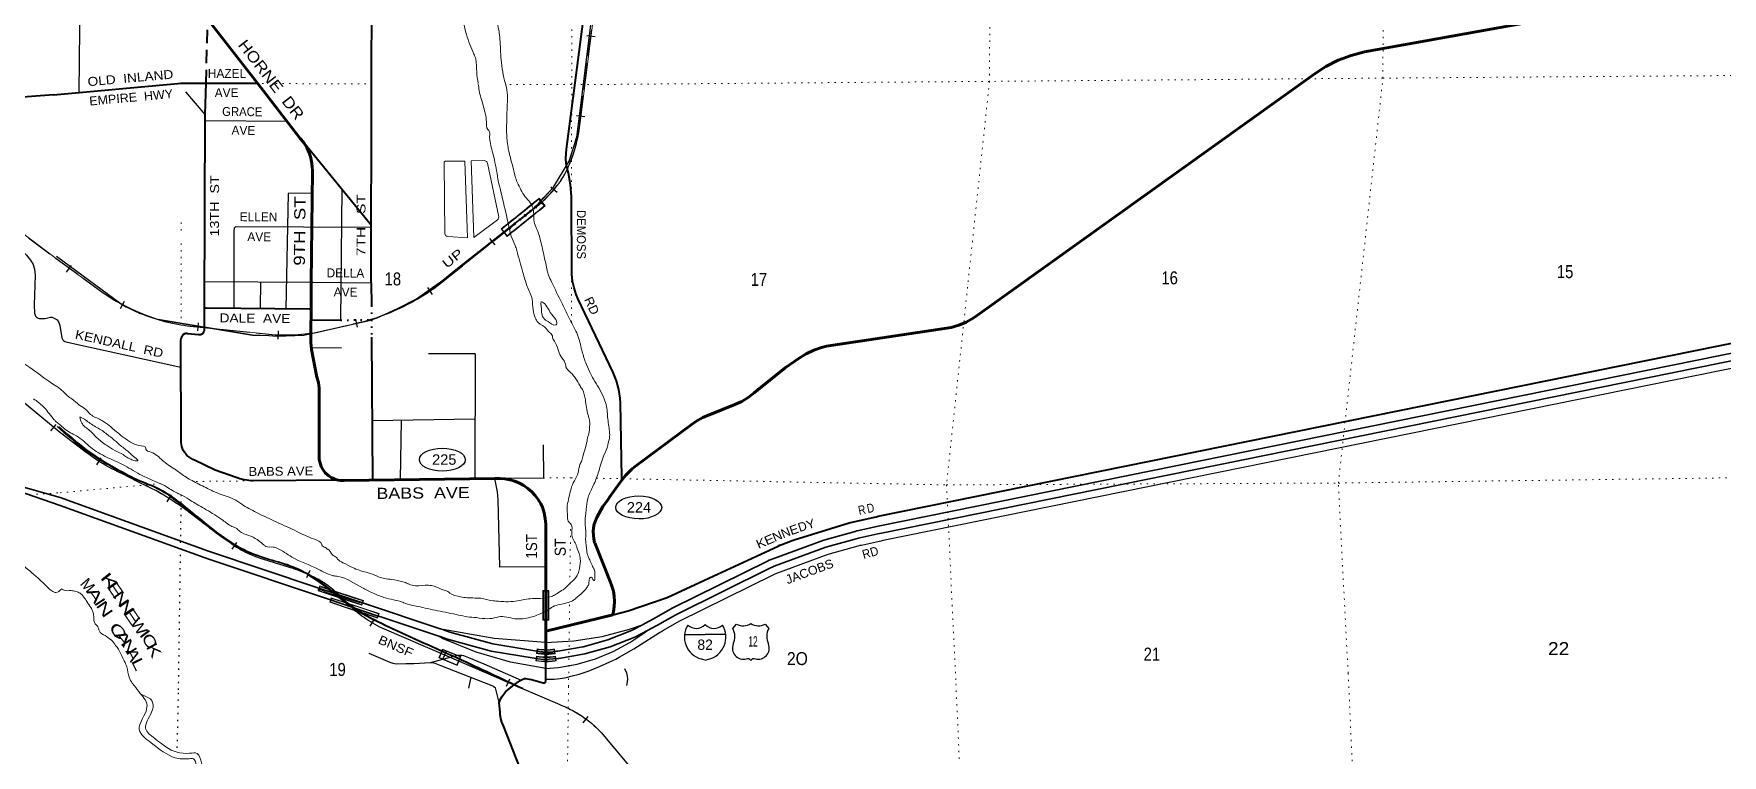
# Model space of a CAD drawing. Header units: feet. Extents: x 245918 to 509309, y -547785 to -360805.
# Drawn here: x 380087 to 402847, y -455477 to -445756 of the extents above; entities that cross this region are included whole.
import ezdxf
from ezdxf.enums import TextEntityAlignment as Align

# ---------------------------------------------------------------- set-up
doc = ezdxf.new("R2010")
doc.units = ezdxf.units.FT
doc.header["$LTSCALE"] = 60
for name, pattern in [('DOTTED', [1.5, 0.3, -1.2]), ('LONG_DASHED', [7.5, 6, -1.5]), ('MEDIUM_DASHED', [4.5, 3, -1.5])]:
    doc.linetypes.add(name, pattern=pattern)
for name, color, linetype, lineweight in [('15', 7, 'Continuous', 25), ('16', 7, 'Continuous', 25), ('17', 7, 'Continuous', 25), ('18', 7, 'Continuous', 35), ('19', 7, 'Continuous', 25), ('23', 7, 'Continuous', 70), ('26', 7, 'Continuous', 40), ('27', 7, 'Continuous', 13), ('29', 7, 'Continuous', 25), ('34', 7, 'Continuous', 25), ('39', 7, 'Continuous', 13), ('53', 7, 'DOTTED', 40), ('55', 7, 'Continuous', 13), ('59', 7, 'Continuous', 13), ('6', 7, 'DOTTED', 25), ('61', 7, 'Continuous', 13), ('63', 7, 'Continuous', 25), ('7', 7, 'DOTTED', 13)]:
    doc.layers.add(name, color=color, linetype=linetype, lineweight=lineweight)
doc.layers.add('30', color=7, linetype='Continuous')
doc.layers.add('41', color=7, linetype='Continuous')

msp = doc.modelspace()

# ---------------------------------------------------------------- linework, layer by layer
at = {"layer": '15'}
for p, q in [((389133.86, -453718.69), (389136.76, -453715.78)), ((389139.93, -453718.16), (389136.5, -453715.78)), ((388861.15, -453850.16), (389137.56, -453850.16)), ((389137.56, -454195.74), (389073.67, -454177.78)), ((389137.03, -454196), (389200.66, -454177.26))]:
    msp.add_line(p, q, dxfattribs=at)
msp.add_lwpolyline([(389412.92, -453850.16), (389137.03, -453850.16), (389137.56, -453850.16)], dxfattribs=at)
for centre, radius, start, end in [((389163.78, -453885.26), 306.13, 148.44438, 254.43382), ((389015.18, -453602.66), 165.66, 227.34232, 315.81171), ((389258.87, -453602.66), 165.66, 224.18857, 312.69402), ((389110.27, -453885.26), 306.13, 283.08088, 31.62482)]:
    msp.add_arc(centre, radius, start, end, dxfattribs=at)
at = {"layer": '16'}
for p, q in [((389509.17, -453768.03), (389560.48, -453709.27)), ((389752.24, -453703.3), (389751.96, -453703.5)), ((389944.33, -453709.18), (389995.72, -453768.03))]:
    msp.add_line(p, q, dxfattribs=at)
for centre, radius, start, end in [((389316.19, -453878.66), 222.05, 332.97043, 29.75871), ((389651.56, -453551.61), 182.07, 239.97227, 303.45418), ((389853.34, -453552.11), 181.52, 236.33975, 300.08743), ((389853.33, -453551.61), 182.07, 236.54582, 236.59441), ((390188.69, -453878.66), 222.05, 150.24129, 207.02957), ((389655.38, -454033.56), 151.42, 159.09177, 283.81923), ((389849.5, -454033.56), 151.42, 256.18077, 20.90823)]:
    msp.add_arc(centre, radius, start, end, dxfattribs=at)
for centre, major_axis, start_param, end_param in [((389710.72, -454232.38), (-19.56, 51.67), 4.95877769, 6.28318531), ((389794.17, -454232.38), (19.56, 51.67), 0, 1.32637542)]:
    msp.add_ellipse(centre, major_axis=major_axis, ratio=0.929097, start_param=start_param, end_param=end_param, dxfattribs=at)
at = {"layer": '17'}
for centre in [(385593.83, -451494.94), (388242.13, -452138.33)]:
    msp.add_ellipse(centre, major_axis=(-309.24, 1), ratio=0.500121, dxfattribs=at)
at = {"layer": '18'}
msp.add_line((388301.17, -453713.64), (388321.66, -453702.91), dxfattribs=at)
for points in [[(388321.66, -453702.91), (388450.53, -453635.41), (388691.35, -453497.05), (389976.76, -452861.53), (390001.68, -452849.21), (390026.76, -452839.94), (390736.13, -452577.85), (391157.71, -452460.91), (391182.89, -452453.93), (391207.71, -452448.45), (391469.92, -452390.51), (403153.27, -450021.88), (404402.72, -449776.94), (404813.59, -449730.79), (405606.54, -449705.24), (406397.82, -449762.71), (407178.75, -449902.58), (407940.78, -450123.32), (407962.8, -450131.13), (408855.03, -450502.48), (409703.55, -450965.06), (410499.07, -451513.8), (412165.47, -452707.3)], [(380442.82, -452004), (377896.3, -451287.8), (376595.88, -450921.71), (375980.93, -450748.59), (375469.42, -450622.55), (375306.54, -450594.12), (375122.21, -450564.26), (374802.18, -450485.06), (374755.98, -450473.51), (373051.76, -449976.85), (373031.49, -449970.94)], [(380444.61, -452112.63), (379975.88, -451951.15), (376739.38, -451040.02), (376588.2, -451001.43), (375978.41, -450845.96), (375944.5, -450837.32), (375928.41, -450833.35), (375451.55, -450715.85), (375316.74, -450692.32), (375287.78, -450687.27), (375266.74, -450683.86), (375104.25, -450657.54), (374799.56, -450582.14), (374774.56, -450575.95), (374749.56, -450569.83), (374731.16, -450565.23), (373192.03, -450116.69)], [(388359.29, -453795.93), (388476.21, -453734.69), (388501.57, -453721.4), (388526.21, -453707.25), (388740.26, -453584.28), (390016.28, -452953.39), (390041.2, -452941.07), (390066.28, -452931.8), (390765.83, -452673.33), (391173.97, -452560.13), (391203.67, -452551.89), (391223.97, -452547.39), (391464.59, -452494.09), (391489.06, -452488.67), (391514.59, -452483.49), (403148.14, -450124.96)], [(385551.56, -453769.2), (384545.95, -453432.42), (383929.23, -453225.87), (383904.23, -453217.5), (382440.78, -452727.39), (380442.82, -452004)], [(385532.54, -453868.27), (384753.75, -453607.47), (384728.75, -453602.61), (384059.22, -453374.87), (382434.02, -452830.58), (382409.21, -452822.27), (382384.02, -452813.17), (380444.61, -452112.63)], [(385532.54, -453868.27), (385562.04, -453878.15), (385563.58, -453878.68), (385664.6, -453913.3), (386254.54, -454075.67), (386833.23, -454171.36), (386882.41, -454179.49), (386958.19, -454186.15), (387033.13, -454183.76), (387150.33, -454174.08), (387164.64, -454172.5), (387514.77, -454113), (387856.77, -454017.22), (388186.89, -453886.23), (388359.29, -453795.93)], [(385551.56, -453769.2), (385595.34, -453783.86), (385693.28, -453817.45), (386273.05, -453977.35), (386841.36, -454071.63), (386867.79, -454076.02), (386949.13, -454083.83), (387033.13, -454087.83), (387085.02, -454083.83), (387134.87, -454075.18), (387153.07, -454073.17), (387492.88, -454015.42), (387824.8, -453922.47), (388145.19, -453795.34), (388301.17, -453713.64)]]:
    msp.add_lwpolyline(points, dxfattribs=at)
at = {"layer": '19'}
for points in [[(386987.86, -453956.83), (386983.38, -453957.06), (386290.73, -453905.86), (385607.22, -453782.53), (385575.82, -453775.01), (385551.56, -453769.2)], [(386987.86, -453956.83), (387367.35, -453937.61), (387747.19, -453878.13), (388118.73, -453779.28), (388301.17, -453713.64)], [(386987.94, -454310.8), (386988.33, -454310.87), (387160.03, -454295.28), (387412.44, -454249.86), (387658.72, -454178.3), (387896.16, -454081.39), (388122.18, -453960.19), (388309.29, -453833.02), (388359.29, -453795.93)], [(386987.94, -454310.8), (386514.54, -454224.85), (386052.34, -454089.78), (385606.79, -453907.14), (385532.54, -453868.27)]]:
    msp.add_lwpolyline(points, dxfattribs=at)
at = {"layer": '23'}
for p, q in [((383824.76, -449466.37), (383828.32, -449103.77)), ((386987.29, -453804.59), (387890.94, -453586.44)), ((386987.86, -453956.83), (386987.29, -453804.59))]:
    msp.add_line(p, q, dxfattribs=at)
for points in [[(383101.94, -446422.35), (382453.06, -445585.68), (382416.27, -445534.27), (382321.21, -445380.29), (382305.81, -445355.34), (382293.16, -445330.29), (382241.96, -445228.94), (382180.22, -445070.59), (382135.37, -444906.65), (382107.9, -444738.93), (382076.42, -444245.95), (382084.25, -441200.27), (382084.31, -441176.5)], [(388015.5, -451768.92), (388064.97, -451707.85), (388153.58, -451619.26), (388197.88, -451581.29), (388950.42, -451025.93), (389025.95, -450972.04), (389106.7, -450926.34), (389191.78, -450889.33), (389205.15, -450884.46), (389538.73, -450752.1), (389630.9, -450709.14), (389718.08, -450656.79), (389799.31, -450595.61), (389847.64, -450552.24), (390214.58, -450256.08), (390405.57, -450125.14), (390500.62, -450067.25), (390601.2, -450019.61), (390706.21, -449982.74), (390772.75, -449965.55), (392452.54, -449714.87), (392556.27, -449683), (392656.1, -449640.47), (392750.94, -449587.73), (392809.59, -449548.12), (397358.05, -446290.45), (397504.24, -446197.29), (397670.45, -446113.65), (397844.5, -446047.84), (398024.47, -446000.59), (400202.27, -445609.61)], [(383730.94, -447232), (383690.34, -447179.18), (383678.17, -447165.36), (383101.94, -446422.35)], [(383828.32, -449103.77), (383842.95, -447609.08), (383841.16, -447542.48), (383832.41, -447476.44), (383816.81, -447411.67), (383794.52, -447348.89), (383765.79, -447288.78), (383730.94, -447232)], [(386987.29, -453804.59), (386987.48, -453680.15), (386988.13, -453273.11), (386988.19, -453233.3), (386989.49, -452398.5), (386988.94, -452362.23), (386981.85, -452285.64), (386966.79, -452210.21), (386943.93, -452136.77), (386921.05, -452089.48), (386886.01, -452031.48), (386845.1, -451977.47), (386798.76, -451928.02), (386747.52, -451883.7), (386691.92, -451844.97), (386632.57, -451812.26), (386570.13, -451785.94), (386505.29, -451766.29), (386438.74, -451753.53), (386371.23, -451747.79), (386303.48, -451749.14), (384271.23, -451774.92), (384255.03, -451775.46), (384221.66, -451773.97), (384188.62, -451769), (384156.29, -451760.61), (384125.01, -451748.88), (384095.13, -451733.95), (384066.97, -451715.98), (384040.85, -451695.16), (384017.04, -451671.72), (383995.82, -451645.93), (383977.4, -451618.06), (383962.01, -451588.41), (383949.79, -451557.32), (383940.89, -451525.12), (383935.41, -451492.17), (383933.4, -451458.83), (383934.99, -450632.53), (383935.95, -450605.28), (383933.24, -450530.76), (383922.75, -450456.93), (383904.6, -450384.61), (383829.2, -450008.03), (383821.45, -449916.63), (383821.73, -449776.15), (383824.76, -449466.37)], [(387890.94, -453586.44), (387901.63, -453541.9), (387911.9, -453473.3), (387914.95, -453403.99), (387910.73, -453334.75), (387899.3, -453266.33), (387880.79, -453199.48), (387855.38, -453134.93), (387649.13, -452616.18), (387647.4, -452610.37), (387636.08, -452562.1), (387629.87, -452512.92), (387628.83, -452463.36), (387632.98, -452413.96), (387642.26, -452365.26), (387656.59, -452317.81), (387675.8, -452272.11), (387759.5, -452127.02), (387813.91, -452049.95), (387833.53, -452022.15), (387849.14, -451999.95), (387986.11, -451805.22), (388015.5, -451768.92)], [(386988.83, -454216.84), (386988.48, -454120.81), (386987.86, -453956.83)]]:
    msp.add_lwpolyline(points, dxfattribs=at)
at = {"layer": '26'}
for p, q in [((380353.25, -446577.81), (382027.57, -446426.15)), ((382397.9, -446845.49), (382409.13, -446422.38)), ((382390.15, -449451.22), (382397.9, -446845.49)), ((384632.5, -448330.99), (383730.94, -447232)), ((384636.95, -449111.62), (384638.57, -449419.4)), ((384222.11, -449615.31), (383823.25, -449621.25)), ((384640.8, -449843.56), (384650.93, -451770.1)), ((386987.94, -454310.8), (386988.32, -454220.75)), ((386987.55, -454404.23), (386987.94, -454310.8))]:
    msp.add_line(p, q, dxfattribs=at)
for points in [[(384636.95, -449111.62), (384638.03, -446442.31), (384640.75, -446102.55), (384661.98, -443447.97)], [(388015.5, -451768.92), (388014.88, -451737.08), (387995.12, -450733.18), (387990.04, -450667.51), (387971.14, -450549.16), (387939.97, -450433.44), (387896.87, -450321.61), (387422.59, -449321.1), (387399.07, -449266.95), (387369.35, -449178.56), (387349.03, -449087.56), (387338.34, -448994.93), (387337.26, -447953.24), (387337.16, -447950.13), (387323.73, -447791.56), (387293.8, -447635.26), (387275.26, -447569.8), (387263.66, -447502.76), (387259.13, -447434.87), (387261.72, -447366.88), (387269.11, -447311.79), (387621.75, -444588.04)], [(382027.57, -446426.15), (382069.07, -446422.39), (383076.17, -446422.35), (383101.94, -446422.35)], [(380353.25, -446577.8), (379575.2, -446637.94)], [(387890.94, -453586.44), (388098.24, -453531.6), (388623.46, -453351), (389126.92, -453116.5), (390119.35, -452659.41), (390144.5, -452647.83), (390169.35, -452638.09), (390286.41, -452592.23), (390311.29, -452582.48), (390336.41, -452574.73), (391078.61, -452345.77), (391419.09, -452268.76), (391444.47, -452263.02), (391469.09, -452258.03), (403127.44, -449894.47), (408653.89, -448694.18), (409949.11, -448464.21), (410286.89, -448426.96), (412087.67, -448356.54)], [(384203.68, -451771.8), (383044.06, -451781), (383015.93, -451779.15), (382927.5, -451767.17), (382865.81, -451752.12), (382840.9, -451746.04), (382815.81, -451737.08), (382532.71, -451635.99), (382254.43, -451502.83), (382229.36, -451490.84), (382204.43, -451475.37), (382202.31, -451474.06), (382176.77, -451455.27), (382151.79, -451436.9), (382130.07, -451411.88), (382116.77, -451393.5), (382102.86, -451369.32), (382091.56, -451343.81), (382082.98, -451317.26), (382077.23, -451289.95), (382074.36, -451262.2), (382074.03, -451246.35), (382069.8, -449912.7), (382069.72, -449887.65), (382074.3, -449862.7), (382076.08, -449855.7), (382081.74, -449840.38), (382084.42, -449834.95), (382099.09, -449809.97), (382124.1, -449794.95), (382130.56, -449793.07), (382137.67, -449791.79), (382144.87, -449791.26), (382152.08, -449791.48), (382159.24, -449792.46), (382159.5, -449792.51), (382306.45, -449809.12), (382313.88, -449809.93), (382321.35, -449809.97), (382328.78, -449809.22), (382336.09, -449807.7), (382343.21, -449805.43), (382350.05, -449802.42), (382356.54, -449798.72), (382362.6, -449794.36), (382368.18, -449789.38), (382373.2, -449783.85), (382377.62, -449777.83), (382381.39, -449771.38), (382384.46, -449764.57), (382386.8, -449757.48), (382388.39, -449750.18), (382389.2, -449742.75), (382389.29, -449740.58), (382390.15, -449451.22)], [(383824.76, -449466.37), (383798.76, -449466.1), (382414.37, -449451.47), (382390.15, -449451.22)], [(386519.46, -454563.54), (386567.59, -454524.95), (386606.77, -454495.82), (386614.16, -454490.45), (386643.49, -454471.63), (386677.96, -454451.91), (386690.95, -454446.53), (386700.8, -454444.74), (386713.79, -454444.74), (386762.6, -454451.91), (386796.18, -454459.08), (386923.59, -454493.58), (386953.59, -454500.75), (386970.38, -454501.65), (386977.09, -454500.75), (386981.12, -454498.06), (386984.71, -454494.48), (386986.28, -454490), (386988.51, -454471.18), (386989.41, -454451.47), (386987.55, -454404.23)], [(386359, -454771.7), (386369.9, -454745.06), (386375.88, -454730.43), (386396.14, -454692.71), (386420.23, -454657.31), (386447.9, -454624.63), (386478.82, -454595.02), (386519.46, -454563.54)], [(386770.95, -455974.26), (386417.45, -455080.58), (386398.23, -455032.44), (386384.15, -454982.56), (386375.36, -454931.48), (386372.56, -454898.44), (386359, -454771.7)]]:
    msp.add_lwpolyline(points, dxfattribs=at)
at = {"layer": '29'}
for p, q in [((380752.51, -441280.92), (380695.73, -446546.79)), ((382397.9, -446845.49), (382135.23, -446538.55)), ((382397.66, -446925.47), (383498.97, -446934.3)), ((384238.91, -447851.21), (384222.11, -449615.31)), ((382391.21, -449093.35), (383828.32, -449103.77)), ((383144.44, -449098.81), (383138.4, -449459.12)), ((380383.1, -449599.55), (380403.31, -449610.77)), ((383827.4, -449986.79), (384235.29, -449981.76)), ((386036.46, -450068.18), (385409.01, -450067.4)), ((386036.46, -450068.18), (386031.07, -451752.6)), ((386033.64, -450949.57), (384646.73, -450972.24)), ((385041.15, -450965.79), (385024.3, -451760.99)), ((385976.22, -454424.92), (385946.11, -454573.15))]:
    msp.add_line(p, q, dxfattribs=at)
for points in [[(383840.08, -447902.77), (383513.95, -447906.85), (383485.27, -449462.79)], [(379583.52, -448303.54), (379987.41, -448739.26), (380043.21, -448808.15), (380077.51, -448866.29), (380098.51, -448926.98), (380106.18, -449009.7), (380093.9, -449411.26), (380097.99, -449521.9), (380103.62, -449548.79), (380111.81, -449563.13), (380123.08, -449574.4), (380138.95, -449583.36), (380160.96, -449590.79), (380207.04, -449593.86), (380241.34, -449591.56), (380311.48, -449575.42), (380331.44, -449575.17), (380351.92, -449583.36), (380403.31, -449610.77)], [(384637.25, -448367.48), (382808.25, -448357.08), (382787.32, -448375.51), (382785.16, -448417.38), (382785.67, -449455.39)], [(383828.32, -449103.77), (383853.9, -449104.02), (384636.95, -449111.62)], [(380403.31, -449610.77), (380426.15, -449646.86), (380438.58, -449686.22), (380465.49, -449851.97), (380478.66, -449878.65), (380490.34, -449891.33), (380506.9, -449901.69), (380561.71, -449916.82), (382070.87, -450249.9)], [(388420.92, -453886.82), (388522.62, -453823.27), (388549.7, -453809.08), (388576.02, -453793.96), (388787.37, -453672.54), (390060.6, -453043.03), (390080.8, -453033.04), (390100.94, -453025.6), (390796.58, -452768.58), (391200.7, -452656.49), (391227.87, -452648.95), (391245.6, -452645.02), (391486.22, -452591.72), (391509.82, -452586.5), (391534.47, -452581.49), (403168.01, -450222.97)], [(386403.54, -451745.44), (386961.59, -451738.06), (386957.35, -451293.66)], [(386296.63, -451749.23), (386332.25, -451927.47), (386342.25, -452036.37), (386364.17, -452937.51), (386988.66, -452933.32)], [(386989.47, -454453.04), (387103.14, -454450.21), (387182.78, -454441.87), (387267.05, -454427.98), (387328.17, -454414.08), (387437.44, -454385.35), (387559.68, -454342.73), (387713.4, -454281.57), (387854.16, -454220.41), (387931.95, -454183.35), (387978.25, -454157.4), (388174.06, -454045.84), (388420.92, -453886.82)], [(384602.25, -454102.23), (384884.88, -454221.45), (384925.99, -454235.09), (384971.84, -454244.24), (385102.28, -454242.17), (385210.72, -454240.78), (385434.85, -454225.82), (385467.72, -454227.66), (385494.64, -454238.02), (385559.97, -454263.05), (386262.77, -454536.36), (386289.69, -454550.87), (386309.19, -454567.07)], [(385434.85, -454225.82), (385783.44, -454132.08), (385809.82, -454128.41), (385836.26, -454128.21), (385858.99, -454130.87), (385879.74, -454134.43), (385948.39, -454158.43), (386155.11, -454244.24), (386656.95, -454463.93)], [(388050.27, -454307.91), (388074.94, -454368.56), (388086.32, -454412.07), (388089.54, -454447.07), (388087.36, -454487.69), (388076.58, -454537.38)], [(386359, -454771.7), (386358.58, -454767.76), (386331.01, -454639.27), (386309.19, -454567.07)]]:
    msp.add_lwpolyline(points, dxfattribs=at)
at = {"layer": '34', "lineweight": 13}
for p, q in [((387450.31, -446952.21), (387705.91, -444932.7)), ((379293.52, -447964.1), (380389.46, -448785.36)), ((385584.68, -449107.81), (386859.09, -448089.13)), ((380390.56, -448787.73), (381023.3, -449246.58)), ((378474.38, -449507.25), (380424.56, -451117.05)), ((382194.77, -449695.19), (383294.94, -449808.87)), ((383953.98, -449770.74), (384504.98, -449640.51)), ((384783.04, -453765.1), (386620.9, -454561.68)), ((385547.58, -454166.56), (385597.48, -454046.52)), ((385597.48, -454046.52), (385844.34, -454149.18)), ((385547.58, -454166.56), (385794.42, -454269.22)), ((385794.42, -454269.22), (385844.34, -454149.18)), ((386625.25, -454561.27), (387177.16, -454796.6)), ((387734.26, -455171.5), (388308.78, -455858.06))]:
    msp.add_line(p, q, dxfattribs=at)
at = {"layer": '34'}
for p, q in [((380393.09, -448754.28), (381267.06, -449395.72)), ((380393.22, -448752.28), (381267.18, -449393.74)), ((380382.88, -451019.7), (380312.47, -451105)), ((380992.54, -451469.01), (380933.72, -451562.69)), ((381940.59, -451968.88), (381881.64, -452062.48)), ((382819.43, -452609.38), (382757.23, -452700.85)), ((383808.88, -452988.14), (383763.07, -453088.82)), ((384674.07, -453644.15), (384616.78, -453738.77)), ((385645.97, -454077.96), (385601.98, -454179.45)), ((386500.4, -454451.58), (386456.41, -454553.06)), ((387490.37, -455042.31), (387560.63, -454956.88))]:
    msp.add_line(p, q, dxfattribs=at)
for points in [[(387412.75, -447118.58), (387738.52, -444479.42), (387759.42, -443180.19), (387758.45, -443092.77), (387768.2, -442961.2), (388127.93, -441232.5), (388152.53, -441087.39), (388138.21, -440742.46), (388135.31, -440622.09), (388170.5, -440416.52), (388296.88, -439998.04), (388387.84, -439775.1), (388400.26, -439624.26), (388410.01, -439445.37), (388479.56, -437498.6)], [(387412.85, -447116.96), (387738.62, -444477.89), (387759.53, -443178.71), (387758.55, -443091.29), (387768.31, -442959.72), (388128.03, -441231.09), (388152.64, -441085.99), (388138.32, -440741.07), (388135.42, -440620.7), (388170.61, -440415.14), (388296.99, -439996.67), (388387.94, -439773.75), (388400.37, -439622.91), (388410.12, -439444.04), (388479.67, -437497.33)], [(383364.63, -449830.79), (383725.51, -449818.33), (384607.64, -449621.03), (384715.07, -449582.39), (384814.37, -449539.92), (384998.95, -449455.31), (385246.73, -449329.08), (385601.89, -449079.89), (385753.27, -448949.89), (386848.24, -448091.26), (386908.49, -448024.38), (386959.7, -447970.23), (387090.64, -447824.65), (387302.93, -447474.44), (387381.5, -447237.74), (387397.08, -447171.88), (387415.41, -447113.04)], [(383364.75, -449828.9), (383725.63, -449816.45), (384607.75, -449619.2), (384715.18, -449580.57), (384814.48, -449538.1), (384999.05, -449453.5), (385246.83, -449327.29), (385602, -449078.12), (385753.37, -448948.14), (386848.34, -448089.58), (386908.6, -448022.7), (386959.8, -447968.56), (387090.74, -447822.99), (387303.03, -447472.8), (387381.6, -447236.11), (387397.18, -447170.25), (387415.51, -447111.41)], [(380428.39, -451120.76), (378473.66, -449508.09)], [(381765.25, -449605.26), (383035.22, -449816.43), (383254.05, -449821.34), (383364.63, -449830.79)], [(381765.37, -449603.29), (383035.34, -449814.52), (383254.16, -449819.44), (383364.75, -449828.9)], [(384122.37, -453247.94), (384118.68, -453244.86), (384095.82, -453226.21), (384072.53, -453207.89), (384048.73, -453190.04), (384024.88, -453172.57), (384000.76, -453155.52), (383976.14, -453138.96), (383958, -453128.41), (383928.23, -453111.57), (383897.93, -453095.19), (383867.41, -453079.56), (383836.78, -453064.3), (383805.62, -453049.51), (383774.48, -453035.35), (383743, -453021.7), (383711.11, -453008.75), (383679.29, -452996.22), (383647.13, -452984.22), (383614.56, -452972.92), (383582.07, -452962.04), (383549.44, -452951.75), (383532.62, -452946.84), (383128.78, -452820.99), (383114.09, -452816.11), (383092, -452808.56), (383070.17, -452800.54), (383048.58, -452792.18), (383026.93, -452783.52), (383005.56, -452774.38), (382984.42, -452764.89), (382963.26, -452754.99), (382942.46, -452744.77), (382921.74, -452734.29), (382901.16, -452723.3), (382880.94, -452711.99), (382860.83, -452700.3), (382840.92, -452688.39), (382821.14, -452675.97), (382801.71, -452663.36), (382782.41, -452650.24), (382763.45, -452636.94), (382745.91, -452624.18), (382628, -452541.72), (382194.19, -452213.56), (382153.4, -452182.82), (382102.38, -452145.61), (382051.22, -452109.53), (381999.24, -452074.25), (381946.29, -452040.1), (381893.35, -452006.75), (381839.61, -451974.21), (381784.89, -451942.8), (381730.18, -451912.19), (381674.98, -451882.55), (381618.82, -451854.03), (381489.24, -451793.9), (381274.25, -451682.77), (381260.38, -451676.54), (381219.35, -451657.22), (381178.95, -451637.09), (381138.86, -451616.55), (381098.86, -451595.07), (381059.52, -451573.14), (381020.45, -451550.44), (380981.82, -451526.76), (380943.7, -451502.83), (380905.86, -451478.12), (380868.45, -451452.44), (380831.55, -451426.51), (380795.14, -451399.96), (380759.16, -451372.44), (380585.62, -451241.06), (380428.7, -451121.03)], [(384418, -453530.38), (384282.82, -453396.42), (384122.28, -453248.54)], [(386628.67, -454561.71), (384782.57, -453766.1), (384751.02, -453750.08), (384720.03, -453733.44), (384689.32, -453716.25), (384658.61, -453698.62), (384628.44, -453680.35), (384598.72, -453661.63), (384569.01, -453642.47), (384539.83, -453622.66), (384511.1, -453602.41), (384482.47, -453581.53), (384454.48, -453560.28), (384426.65, -453538.67), (384421.39, -453534.38)], [(386629.07, -454561.71), (387177.56, -454795.58), (387180.97, -454796.86), (387205.13, -454806.42), (387229.17, -454816.31), (387252.87, -454826.71), (387276.46, -454837.42), (387299.83, -454848.54), (387323.08, -454860.19), (387345.99, -454872.13), (387368.89, -454884.49), (387391.36, -454897.27), (387413.81, -454910.46), (387435.83, -454924.05), (387457.73, -454937.96), (387479.31, -454952.17), (387500.76, -454966.92), (387521.77, -454982.05), (387542.58, -454997.39), (387563.25, -455013.25), (387583.51, -455029.31), (387603.53, -455045.78), (387623.22, -455062.77), (387642.59, -455079.85), (387661.75, -455097.33), (387680.56, -455115.33), (387699.05, -455133.44), (387717.23, -455151.84), (387735.08, -455170.77), (388309.63, -455857.37)]]:
    msp.add_lwpolyline(points, dxfattribs=at)
at = {"layer": '34', "lineweight": 13}
for points in [[(380427.75, -451117.73), (380586.29, -451240.18), (380759.83, -451371.56)], [(381274.73, -451681.77), (381489.73, -451792.91), (381619.31, -451853.04)], [(382194.86, -452212.68), (382628.65, -452540.83), (382746.55, -452623.28)]]:
    msp.add_lwpolyline(points, dxfattribs=at)
msp.add_lwpolyline([(385558.03, -454162.24), (385601.79, -454056.97), (385833.88, -454153.49), (385790.1, -454258.76)], close=True, dxfattribs=at)
for centre, radius, start, end in [((385630.1, -446792.73), 1827.19, 337.46939, 354.99273), ((386303.86, -447117.71), 1081.13, 320.71051, 339.69651), ((385920.11, -446885.86), 1526.28, 307.96713, 323.09746), ((382709.43, -446807.74), 2964.95, 235.34138, 245.71451), ((383768.92, -446788.09), 2945.86, 284.46936, 308.05206), ((382481.49, -447166.3), 2545.09, 247.07192, 263.53146), ((383478.68, -447270.06), 2545.45, 265.86069, 280.76184), ((382343.68, -449325.04), 2587.82, 232.26276, 245.60213), ((380007.64, -455072.64), 3600.46, 52.59221, 63.40831), ((383538.29, -451553.49), 1330.9, 233.495, 252.09481), ((399908.26, -399686.59), 55719.77, 252.47424, 252.90918), ((382978.62, -454833.76), 1967.68, 59.51902, 73.63757), ((383036.91, -454552.55), 1698.28, 46.62179, 56.39984), ((379803.7, -457931.53), 6374.92, 43.78289, 46.35851), ((385687, -451959.41), 2019.32, 230.63321, 243.40665), ((386648.35, -456183.79), 1484.57, 42.99036, 69.13253)]:
    msp.add_arc(centre, radius, start, end, dxfattribs=at)
at = {"layer": '34', "linetype": 'DOTTED', "lineweight": 100}
msp.add_arc((-104828.9, 162523.93), 783963.95, 308.80174, 308.84964, dxfattribs=at)
at = {"layer": '34'}
for centre, major_axis, ratio, start_param, end_param in [((382653.47, -446798.43), (1491.66, 2539.44), 0.999949, 3.18324804, 3.36608854), ((382653.6, -446796.59), (2938.28, -198.91), 0.999999, 4.29051158, 4.47335208)]:
    msp.add_ellipse(centre, major_axis=major_axis, ratio=ratio, start_param=start_param, end_param=end_param, dxfattribs=at)
for points in [[(380400.86, -451046.34), (380776.07, -451357.74), (381177.13, -451612.9), (381493.61, -451774.12), (381782.87, -451899.35), (382023.14, -452060.86), (382728.13, -452606.65), (382863.8, -452686.34), (383030.55, -452763.91), (383239.38, -452833.3), (383555.62, -452933.36), (383812.81, -453062.72), (384199.95, -453351.03), (384468.4, -453542.52), (384859.24, -453747.58), (385792.36, -454171.16), (386656.22, -454574.96)], [(380424, -451046.25), (380799.21, -451357.65), (381200.28, -451612.81), (381516.75, -451774.03), (381806.01, -451899.26), (382046.28, -452060.77), (382751.27, -452606.56), (382886.94, -452686.25), (383053.69, -452763.82), (383262.52, -452833.21), (383578.76, -452933.27), (383835.95, -453062.63), (384223.09, -453350.94), (384491.54, -453542.43), (384882.38, -453747.49), (385815.51, -454171.07), (386679.37, -454574.87)]]:
    msp.add_spline(points, degree=3, dxfattribs=at)
at = {"layer": '39'}
for p, q in [((385616.85, -447496.02), (385629.7, -448457.68)), ((385897.74, -447471.12), (385632.06, -447471.7)), ((385897.74, -447471.12), (385933.63, -448505)), ((385980.79, -447466.24), (386161.62, -447462.25)), ((385980.79, -447466.24), (386016.77, -448502.76)), ((386354.46, -448224.29), (386204.96, -447500.04)), ((386016.77, -448502.76), (386338.1, -448261.62)), ((386328.16, -448272.46), (386328.88, -448271.63)), ((386347.89, -448249.46), (386354.46, -448224.29)), ((385670.15, -448485.38), (385933.63, -448505)), ((386914.31, -453366.91), (387027.55, -453347.63)), ((387061.44, -453336.94), (387027.55, -453347.63)), ((381560.01, -454692.62), (381521.13, -454646.97)), ((381524.38, -454650.62), (381659.86, -454716.43))]:
    msp.add_line(p, q, dxfattribs=at)
for points in [[(386116.36, -436755.33), (386118.45, -436775.41), (386191.23, -436909.69), (386193.33, -436931.76), (386209.44, -436947.78), (386219.61, -436981.88), (386251.93, -437033.98), (386258.06, -437062.07), (386306.59, -437156.28), (386308.63, -437164.29), (386391.65, -437350.75), (386399.69, -437356.75), (386428.11, -437438.98), (386422.25, -437477.14), (386404.28, -437501.28), (386402.48, -437553.49), (386426.72, -437591.55), (386444.83, -437605.55), (386539.75, -437757.84), (386628.56, -437888.06), (386703.18, -437980.19), (386729.35, -438000.19), (386733.47, -438028.28), (386759.65, -438052.29), (386775.78, -438072.32), (386939.32, -438320.76), (386963.56, -438360.84), (387001.84, -438400.88), (387024.21, -438475.1), (387024.56, -438565.43), (387036.79, -438611.56), (387079.31, -438707.8), (387174.2, -438852.06), (387269.03, -438982.27), (387337.89, -439140.66), (387372.26, -439206.81), (387408.91, -439339.19), (387410.97, -439355.25), (387462.32, -439654.22), (387501.55, -439931.14), (387526.03, -440033.45), (387559.02, -440256.2), (387577.92, -440466.93), (387598.29, -440545.16), (387699.74, -440827.92), (387720.37, -440968.39), (387711.03, -441143.07), (387713.87, -441355.86), (387706.15, -441432.16), (387724.25, -441444.16), (387728.33, -441460.21), (387728.39, -441474.26), (387673.04, -441687.23), (387655.61, -441843.86), (387625.96, -441958.39), (387594.19, -442044.8), (387512.51, -442195.62), (387468.61, -442257.98), (387396.64, -442324.45), (387358.69, -442370.74), (387136.85, -442598.26), (386927.11, -442841.8), (386839.31, -442966.54), (386687.52, -443145.67), (386448.23, -443527.82), (386298.78, -443791.25), (386284.82, -443815.39), (386223.06, -443927.99), (386149.54, -444110.9), (386034.21, -444376.25), (386016.51, -444466.64), (385967.29, -444705.67), (385909.27, -444750.02), (385820.98, -444750.29), (385746.96, -444806.72), (385715.02, -444848.98), (385703.18, -444901.21), (385711.6, -444999.55), (385744.24, -445133.95), (385801.13, -445310.43), (385850.11, -445517.05), (385854.16, -445527.08), (385919.33, -445767.78), (386020.69, -446028.44), (386045.06, -446098.63), (386057.76, -446267.22), (386078.36, -446424.53)], [(386741.36, -443625.25), (386646.61, -443766.77), (386481.74, -444097.77), (386387.63, -444295.51), (386318, -444529.15), (386266.89, -444802.76), (386246.41, -444943.52), (386245.51, -445041.92), (386244.81, -445158.38), (386264.61, -445312.8), (386266.75, -445324.82), (386286.38, -445463.16), (386305.3, -445539.27), (386323.9, -445587.28), (386368.45, -445799.66), (386383.5, -446066.56), (386433.28, -446387.32), (386469.23, -446549.6), (386470.62, -446674.08), (386461.78, -446957.29), (386461.62, -447121.93), (386483.75, -447304.42), (386542.66, -447544.78), (386582.5, -447696.96), (386611.49, -447774.98), (386617.64, -447786.96), (386728.11, -447972.57), (386789.11, -448042.22), (386827.37, -448207.28)], [(377137.81, -446508.33), (377389.93, -446706.81), (377623.61, -446998.06), (377892.93, -447379.1), (377979.59, -447634.79), (378013.48, -447969.79), (378075.58, -448312.32), (378122.84, -448608.9), (378213.98, -448776.08), (378377.85, -448974.12), (378659.02, -449228.35), (378884.93, -449419.26), (379121.59, -449535.62), (379291.7, -449631.06), (379426.18, -449753.25), (380418.27, -450524.41)], [(386079.46, -446432.96), (386090.87, -446520.06), (386143.82, -446716.63), (386170.32, -446820.94), (386188.86, -446941.33), (386205.32, -447043.67), (386219.42, -447057.68), (386231.79, -447141.95), (386238.07, -447208.18), (386287.06, -447414.8), (386344.43, -447715.75), (386348.55, -447741.82)], [(385632.06, -447471.7), (385622.69, -447479.9), (385616.85, -447496.02)], [(386204.96, -447500.04), (386194.73, -447482.07), (386161.62, -447462.25)], [(386348.55, -447741.82), (386440.36, -448124.97), (386514.72, -448451.45)], [(386347.89, -448249.46), (386346.49, -448252.29), (386343.16, -448256.5), (386338.1, -448261.62)], [(386827.37, -448207.27), (386830, -448286.76), (386865.15, -448378.77), (386919.24, -448546.88), (386967.79, -448759.22), (387008.02, -448945.54), (387024.8, -449009.63), (387065.95, -449099.56), (387203.6, -449381.26), (387211.81, -449397.24), (387312.5, -449605.03), (387417.21, -449814.79), (387473.68, -450017), (387523.69, -450181.14), (387577.3, -450307.08), (387632.66, -450410.93), (387702.22, -450528.69), (387767.82, -450650.49), (387786.45, -450700.5), (387813.69, -450802.62), (387820.75, -450894.91), (387845.06, -451093.44), (387849.79, -451157.64), (387834.77, -451248.15), (387832.82, -451254.19), (387823.31, -451300.48), (387772.62, -451433.51), (387702.8, -451649.06), (387638.54, -451824.41), (387566.08, -451983.77), (387535.62, -452130.65), (387526.71, -452231.14), (387519.3, -452285.43), (387527.29, -452460.02), (387526.84, -452598.58), (387535.75, -452676.79), (387546.69, -452756.99), (387573.59, -452829), (387637.36, -452966.88), (387641.46, -452974.88), (387650.82, -453093.25), (387647.15, -453123.4), (387622.94, -453111.6), (387606.52, -453079.64), (387588.48, -453081.83), (387572.79, -453114.12), (387567.42, -453172.4), (387541.85, -453218.85), (387512.18, -453257.29), (387410.85, -453348.69), (387365.11, -453385.29), (387295.23, -453418.14), (387199.16, -453441.2), (387105.11, -453466.26), (387031.43, -453511.26)], [(385627.65, -448453.69), (385635.83, -448467.66), (385648.04, -448481.59), (385670.15, -448485.38)], [(386514.72, -448451.45), (386522.04, -448482.05), (386576.72, -448608.36), (386597.05, -448676.55), (386680.5, -448973.39), (386739.43, -449159.91), (386775.89, -449244.11), (386804.33, -449332.35), (386816.92, -449472.83), (386847.46, -449583.15), (386885.83, -449645.26), (386996.53, -449731.24), (387024.78, -449769.3), (387040.88, -449781.3), (387077.16, -449825.36), (387081.27, -449847.42), (387133.85, -449949.64), (387168.37, -450055.93), (387259.37, -450234.32), (387261.45, -450250.37), (387285.66, -450282.41), (387386.42, -450392.52), (387451.06, -450500.72), (387481.35, -450548.8), (387522.03, -450687.2), (387558.96, -450893.85), (387573.2, -450941.99), (387579.65, -451050.37), (387567.97, -451142.74), (387548.22, -451223.09), (387544.31, -451247.19), (387492.89, -451438.05), (387475.09, -451504.35), (387449.23, -451560.64), (387423.57, -451669.11), (387373.85, -451779.68), (387359.91, -451805.81), (387294.59, -452032.84), (387274.94, -452137.29), (387281.42, -452255.7), (387291.72, -452321.93), (387330.03, -452367.98), (387340.47, -452472.33), (387340.55, -452492.41), (387356.9, -452566.63), (387393.28, -452632.76), (387405.46, -452670.87), (387439.94, -452761.09), (387454.26, -452831.31), (387442.72, -452959.82), (387424.95, -453030.13), (387353.09, -453126.69), (387311.11, -453164.97), (387221.14, -453247.54), (387141.08, -453295.96), (387121.07, -453312.08), (387061.44, -453336.94)], [(386925.02, -449366.08), (386958.75, -449381.75), (387015.75, -449453.46), (387089.24, -449563.14), (387138.39, -449650.98), (387132.6, -449671.12), (387120.65, -449679.28), (387019.8, -449634.13), (386985.45, -449614.4), (386938.48, -449542.6), (386927.14, -449426.26), (386922.62, -449382.13), (386926.47, -449364.54)], [(382067.95, -451679.7), (382005.74, -451635.42), (381987.63, -451623.44), (381822.62, -451505.5), (381663.66, -451393.58), (381599.28, -451353.63), (381599.25, -451343.59), (381504.77, -451301.73), (381392.23, -451257.9), (381333.89, -451219.94), (381124.54, -451053.97), (381031.96, -450984), (380971.63, -450950.06), (380838.88, -450872.18), (380790.52, -450820.13), (380710.04, -450766.17), (380699.97, -450758.18), (380599.32, -450676.18), (380542.96, -450634.2), (380462.39, -450556.16), (380418.27, -450524.41)], [(380085.33, -450674.37), (380150.29, -450722.49), (380215.25, -450777.82), (380277.8, -450852.41), (380347.58, -450939.02), (380376.45, -450972.7), (380426.65, -451013.74)], [(385262.75, -453471.08), (385174.25, -453453.91), (385075.55, -453422.8), (385065.47, -453418.89), (384807.82, -453351.25), (384654.6, -453290.59), (384517.35, -453221.71), (384188.48, -453068.48), (384124.15, -453059.1), (383920.42, -452968.82), (383567.38, -452807.81), (383365.33, -452687.4), (383314.97, -452671.86), (383216.55, -452664.84), (383186.2, -452643.05), (383125.41, -452591.48), (383012.28, -452526.38), (382889.3, -452477.44), (382834.61, -452433.83), (382822.46, -452423.92), (382757.91, -452394.47), (382636.55, -452311.38), (382412.16, -452169.12), (382214.16, -452052.69), (382090.89, -451977.66), (381955.67, -451910.78), (381876.83, -451861.39), (381753.72, -451800.41), (381517.67, -451692.4), (381281.34, -451558.29), (381067.48, -451460.1), (380853.24, -451327.77), (380663.21, -451174.25), (380628.68, -451155.41), (380581.59, -451131.86), (380426.65, -451013.74)], [(380705.68, -450917.92), (380735.06, -451002.98), (380767.32, -451043.02), (380825.7, -451089.01), (380934.48, -451195.08), (381065.33, -451301.06), (381177.98, -451368.97), (381290.57, -451426.84), (381358.97, -451472.8), (381409.22, -451494.73), (381469.5, -451512.61), (381487.54, -451508.54), (381451.25, -451466.5), (381342.52, -451370.47), (381227.78, -451280.49), (381221.73, -451274.49), (381121.06, -451188.48), (380992.27, -451092.52), (380847.44, -451006.64), (380718.69, -450922.73), (380705.68, -450918.75)], [(383089.56, -452208.23), (382890.45, -452094.42), (382838.14, -452058.45), (382719.52, -451998.59), (382615.04, -451962.78), (382502.49, -451918.96), (382405.99, -451871.08), (382221.01, -451777.29), (382140.57, -451731.37), (382067.95, -451679.7)], [(386914.31, -453366.91), (386910.6, -453366.92), (386778.18, -453369.32), (386581.67, -453402.04), (386449.27, -453408.47), (386352.92, -453402.73), (386278.66, -453396.94), (386134.07, -453365.25), (385929.36, -453355.84), (385839.01, -453342.07), (385694.34, -453292.32), (385666.17, -453272.33), (385599.85, -453246.43), (385485.3, -453200.62), (385409, -453186.79), (385230.44, -453193.36), (385146.09, -453173.54), (385130, -453165.56), (385061.68, -453139.67), (384913.08, -453110.01), (384814.71, -453096.26), (384744.4, -453076.41), (384621.8, -453026.59), (384567.57, -453012.71), (384384.72, -452949.03), (384254.03, -452883.18), (384181.59, -452833.22), (384167.48, -452815.2), (384109.12, -452773.21), (384050.65, -452701.13), (384036.58, -452695.15), (384032.54, -452689.14), (383976.22, -452655.18), (383972.16, -452641.15), (383859.48, -452563.2), (383634.34, -452461.51), (383364.97, -452337.87), (383089.56, -452208.23)], [(379889.1, -452875.82), (380117.41, -453066.83), (380296.87, -453238.46)], [(380296.87, -453238.46), (380342.17, -453270.6), (380385.09, -453284.9), (380463.22, -453237.11)], [(380463.22, -453237.11), (380497.27, -453254), (380591.6, -453259.73), (380655.86, -453271.58), (380710.12, -453295.5), (380760.49, -453345.53), (380802.87, -453407.63), (380857.38, -453487.76), (380877.61, -453531.86), (380893.89, -453588.02), (380898.2, -453660.27), (380906.34, -453690.35), (380952.71, -453746.41), (380964.93, -453788.53), (380983.11, -453822.6), (381073.64, -453880.54), (381085.72, -453890.54), (381166.27, -453962.56), (381190.5, -454000.62), (381210.65, -454022.64), (381269.27, -454128.86), (381340.12, -454285.21), (381374.8, -454427.62), (381415.25, -454505.79), (381439.44, -454535.83), (381521.13, -454646.97)], [(387033.25, -453510.36), (386869.69, -453591.15), (386781.69, -453618.15), (386573.19, -453638.36), (386352.13, -453612.52), (386322.12, -453620.85), (386205.91, -453638.1), (386055.22, -453623.58), (385928.63, -453610.83), (385813.98, -453587.91), (385530.35, -453530.58), (385262.75, -453471.08)], [(381560.01, -454692.62), (381611.89, -454783.76), (381600.56, -454881.44), (381508.29, -455132.52), (381669.63, -455309.81), (381994.01, -455511.37), (382183.02, -455525.16), (382240.46, -455527.27), (382279.5, -455614.28), (382402.03, -455846.09), (382574.03, -456049.13), (382771.06, -456080.23), (382918.3, -456095.54), (383006.57, -456200.45), (383130.62, -456235.6), (383315.22, -456170.25), (383335.57, -456177.72), (383386.76, -456217.69), (383385.7, -456267.23), (383368.05, -456373.66), (383364.59, -456477.33), (383440.16, -456578.22)], [(381659.86, -454716.43), (381689.22, -454768), (381674.03, -454898.94), (381594.38, -455115.69), (381718.08, -455251.61), (382017.9, -455437.91), (382187.13, -455450.26), (382289.8, -455454.03), (382346.94, -455581.37), (382464.53, -455803.83), (382613.25, -455979.39), (382780.79, -456005.84), (382956.18, -456024.08), (383049.15, -456134.56), (383128.1, -456156.93), (383315.69, -456090.52), (383372.47, -456111.37), (383462.54, -456181.72), (383460.57, -456274.2), (383442.84, -456381.08), (383440.43, -456453.47), (383492.25, -456522.66)]]:
    msp.add_spline(points, degree=3, dxfattribs=at)
at = {"layer": '53', "linetype": 'MEDIUM_DASHED'}
msp.add_line((382409.13, -446422.38), (382432.11, -445556.41), dxfattribs=at)
at = {"layer": '53'}
msp.add_line((384222.11, -449615.31), (384639.57, -449609.09), dxfattribs=at)
msp.add_lwpolyline([(384638.57, -449419.4), (384639.57, -449609.09), (384640.8, -449843.56)], dxfattribs=at)
at = {"layer": '55'}
for p, q in [((383920.92, -453260.69), (383942.35, -453196.44)), ((384076.31, -453415.56), (384096.58, -453354.53)), ((384532.19, -453392.62), (384510.94, -453456.34)), ((384741.83, -453567.57), (384720.44, -453632.01)), ((386862.31, -454107.89), (386873.2, -454043.91)), ((387107.16, -454046.57), (387116.86, -454111.03)), ((386855.15, -454206.7), (386865.63, -454142.71)), ((387120.21, -454142.63), (387130.84, -454206.8))]:
    msp.add_line(p, q, dxfattribs=at)
for points in [[(383920.92, -453260.69), (384178.66, -453347.25), (384366.42, -453408.79), (384510.94, -453456.34)], [(384505.87, -453446.25), (384368.92, -453401.19), (384181.18, -453339.66), (383931.03, -453255.65), (383947.39, -453206.57)], [(383942.35, -453196.44), (384136.67, -453261.73), (384410.07, -453352.84), (384532.19, -453392.62)], [(383947.39, -453206.57), (384134.13, -453269.32), (384407.57, -453360.44), (384522.05, -453397.73), (384505.87, -453446.25)], [(384731.71, -453572.63), (384494.02, -453493.12), (384245.35, -453411.6), (384101.66, -453364.61), (384086.38, -453410.6)], [(384096.58, -453354.53), (384247.84, -453404), (384496.53, -453485.53), (384741.83, -453567.57)], [(384076.31, -453415.56), (384272.54, -453483.93), (384559.11, -453576.65), (384720.44, -453632.01)], [(384086.38, -453410.6), (384275.09, -453476.35), (384561.64, -453569.06), (384715.38, -453621.81), (384731.71, -453572.63)], [(387100.43, -454055.66), (387086.69, -454057.72), (387047.68, -454061.08), (387001.32, -454063.19), (386963.1, -454061.93), (386918.06, -454058.57), (386879.77, -454052.96), (386871.54, -454101.32)], [(386871.54, -454101.32), (386889.18, -454104.28), (386932.04, -454109.22), (386979.54, -454111.7), (387028.81, -454110.86), (387073.45, -454107.98), (387107.71, -454104.03), (387100.43, -454055.66)], [(386873.2, -454043.91), (386918.94, -454050.61), (386963.53, -454053.94), (387001.27, -454055.18), (387047.15, -454053.1), (387085.75, -454049.77), (387107.16, -454046.57)], [(386855.15, -454206.7), (386889.35, -454212.1), (386928.8, -454216.26), (386972.11, -454218.34), (387027, -454218.34), (387085.32, -454213.76), (387130.84, -454206.8)], [(386862.31, -454107.89), (386888.06, -454112.2), (386931.37, -454117.2), (386979.4, -454119.7), (387029.14, -454118.86), (387074.17, -454115.95), (387116.86, -454111.03)], [(387121.51, -454199.48), (387026.69, -454210.34), (386972.3, -454210.34), (386929.41, -454208.28), (386890.39, -454204.17), (386864.34, -454200.05), (386872.23, -454151.87)], [(386865.63, -454142.71), (386898.78, -454148), (386953.67, -454152.58), (387011.99, -454153.41), (387048.87, -454150.91), (387088.32, -454148), (387120.21, -454142.63)], [(386872.23, -454151.87), (386897.82, -454155.95), (386953.28, -454160.58), (387012.2, -454161.41), (387049.43, -454158.89), (387089.28, -454155.95), (387113.62, -454151.85), (387121.51, -454199.48)]]:
    msp.add_lwpolyline(points, dxfattribs=at)
for centre, major_axis, start_param, end_param in [((389426.15, -437287.2), (8545.34, 14553.61), 3.33998263, 3.37518534), ((386997.57, -452661.47), (730.44, 1243.44), 3.58735721, 3.7400869)]:
    msp.add_ellipse(centre, major_axis=major_axis, ratio=0.999949, start_param=start_param, end_param=end_param, dxfattribs=at)
at = {"layer": '59'}
for p, q in [((386950.64, -453258.47), (387027.81, -453258.14)), ((387019.81, -453266.16), (386958.61, -453266.43)), ((387027.81, -453258.14), (387027.81, -453657.55)), ((387027.81, -453657.55), (386950.64, -453657.88))]:
    msp.add_line(p, q, dxfattribs=at)
for points in [[(386950.64, -453258.47), (386949.78, -453524.38), (386950.64, -453657.88)], [(386958.61, -453266.43), (386957.78, -453524.37), (386958.59, -453649.85), (387019.81, -453649.58), (387019.81, -453266.16)]]:
    msp.add_lwpolyline(points, dxfattribs=at)
at = {"layer": '6', "lineweight": 13}
for p, q in [((382071.84, -448299.91), (382071.93, -448437.36)), ((382072.02, -448579.78), (382072.68, -449602.28))]:
    msp.add_line(p, q, dxfattribs=at)
at = {"layer": '6'}
for p, q in [((382071.65, -451968.68), (382033.67, -454638.33)), ((382033.67, -454638.33), (382014.26, -455437.59))]:
    msp.add_line(p, q, dxfattribs=at)
at = {"layer": '61'}
msp.add_ellipse((380950.04, -453556.65), major_axis=(3059.32, 5208.92), ratio=0.999949, start_param=5.23071395, end_param=5.29317245, dxfattribs=at)
at = {"layer": '63'}
for p, q in [((387653.01, -445797.54), (387543.27, -445783.66)), ((387514.08, -446874.41), (387404.35, -446860.52)), ((387140.65, -447892.97), (387055.31, -447822.61)), ((386304.57, -448600.87), (386235.5, -448514.47)), ((380530.17, -448967.35), (380595.11, -448877.8)), ((385459.9, -449268.41), (385398.14, -449176.65)), ((381255.71, -449455.93), (381309.41, -449359.23)), ((382298.25, -449759.67), (382309.62, -449649.64)), ((384452.42, -449707.91), (384426.98, -449600.26)), ((383382.65, -449869.86), (383385.56, -449759.29))]:
    msp.add_line(p, q, dxfattribs=at)
at = {"layer": '63', "lineweight": 13}
for p, q in [((386896.84, -447984.19), (386968.91, -448073.75)), ((386979.95, -448074.7), (386898.11, -447973.01)), ((386466.92, -448486.83), (386385.09, -448385.14))]:
    msp.add_line(p, q, dxfattribs=at)
at = {"layer": '63', "linetype": 'LONG_DASHED'}
for points in [[(387272.24, -447596.06), (387280.37, -447579.13), (387288.25, -447561.98), (387295.9, -447544.8), (387303.21, -447527.34), (387310.21, -447509.91), (387316.79, -447492.46), (387323.1, -447477.06), (387334.88, -447447.3), (387345.93, -447417.47), (387356.63, -447387.42), (387366.78, -447357.34), (387376.41, -447326.85), (387385.33, -447296.27), (387393.87, -447265.68), (387401.91, -447234.67), (387409.37, -447203.8), (387416.32, -447172.69), (387422.54, -447141.35), (387428.4, -447110.14), (387433.72, -447078.71), (387438.33, -447047.03), (387442.55, -447015.51), (387446.24, -446983.94), (387449.21, -446952.09), (387704.81, -444932.56)], [(380389.7, -448785.75), (381023.93, -449245.69), (381066.75, -449274.93), (381110.02, -449303.04), (381153.78, -449330.42), (381198.14, -449357.48), (381242.91, -449383.39), (381287.95, -449408.41), (381333.58, -449433.1), (381379.63, -449456.65), (381425.94, -449479.3), (381473.02, -449501.4), (381490.42, -449509.32), (381513.6, -449518.99), (381554.71, -449535.4), (381596.08, -449551.37), (381638, -449566.5), (381679.89, -449580.7), (381722.2, -449594.27), (381764.57, -449607.26), (381807.48, -449619.39), (381850.23, -449630.83), (381893.52, -449641.4), (381936.66, -449651.27), (381980.2, -449660.5), (382023.73, -449668.8), (382067.45, -449676.34), (382111.23, -449683.3), (382155.34, -449689.26), (382194.89, -449694.1), (383295.03, -449807.78), (383339.45, -449810.74), (383383.68, -449812.67), (383428, -449813.84), (383472.59, -449814.5), (383517, -449814.15), (383561.22, -449813.02), (383605.72, -449811.39), (383650.04, -449808.73), (383694.17, -449805.29), (383738.6, -449801.1), (383782.6, -449796.12), (383826.61, -449790.63), (383870.7, -449784.14), (383914.35, -449776.83), (383953.75, -449769.67), (384504.71, -449639.45), (384554.52, -449626.28), (384603.77, -449612.06), (384652.8, -449596.98), (384701.96, -449581.25), (384750.54, -449564.46), (384798.62, -449546.87), (384846.83, -449528.66), (384894.47, -449509.37), (384941.6, -449489.31), (384988.8, -449468.3), (385035.2, -449446.6), (385081.46, -449424.32), (385127.42, -449400.91), (385172.59, -449376.78), (385217.54, -449351.8), (385262.06, -449326.32), (385306.28, -449299.71), (385349.78, -449272.66), (385393, -449244.48), (385435.49, -449215.88), (385477.77, -449186.42), (385519.25, -449156.25), (385560.23, -449125.3), (385584, -449106.95), (386858.4, -448088.27), (386879.35, -448071.73), (386899.81, -448054.8), (386919.98, -448037.51), (386940.08, -448019.89), (386959.69, -448001.88), (386978.9, -447983.6), (386998.04, -447964.99), (387016.68, -447945.99), (387034.92, -447926.73), (387053, -447907.01), (387070.57, -447887.11), (387087.93, -447866.98), (387104.93, -447846.37), (387121.4, -447825.58), (387137.6, -447804.42), (387139.74, -447801.65), (387151.64, -447786.94), (387163.12, -447772.06), (387174.35, -447756.96), (387185.49, -447741.65), (387196.21, -447726.15), (387206.63, -447710.52), (387216.94, -447694.68), (387226.84, -447678.65), (387236.43, -447662.49), (387245.85, -447646.05), (387254.87, -447629.56), (387263.72, -447612.95), (387272.24, -447596.06)], [(379294.17, -447963.22), (380389.6, -448785.83)]]:
    msp.add_lwpolyline(points, dxfattribs=at)
at = {"layer": '63', "lineweight": 13}
msp.add_lwpolyline([(386468.71, -448476.29), (386396.64, -448386.73), (386396.63, -448386.74)], dxfattribs=at)
for centre, radius, start, end in [((-104824.04, 162521.5), 783896.72, 308.80174, 308.84964), ((-104824.04, 162521.5), 783904.72, 308.80216, 308.84908), ((-104824.03, 162520.28), 784018.72, 308.80221, 308.84914), ((-104824.03, 162520.28), 784026.72, 308.80174, 308.84964)]:
    msp.add_arc(centre, radius, start, end, dxfattribs=at)
at = {"layer": '7'}
for p, q in [((387338.9, -446434.54), (387348.04, -443101.79)), ((398272.86, -446353.52), (403591.21, -446313.89)), ((382069.07, -446422.39), (380353.25, -446577.81)), ((383185.56, -446426.45), (382069.07, -446422.39)), ((383907.4, -446429.07), (383310.9, -446426.91)), ((384561.66, -446431.45), (383989.86, -446429.37)), ((387333.71, -446441.53), (386447.24, -446438.3)), ((387334.39, -449641.23), (387338.11, -446437.89)), ((380353.25, -446577.79), (377475.56, -446782.29)), ((387331.87, -451738.35), (382238.79, -451788.33)), ((387331.87, -451738.51), (387388.68, -451739.59)), ((387671.04, -451744.97), (392390.08, -451834.85)), ((379227.91, -452021.98), (380441.77, -451940.45)), ((380441.77, -451940.45), (381795.13, -451816.84)), ((387313.06, -453170.1), (387323.82, -452353.62)), ((387294.84, -454550.53), (387309.87, -453412.07))]:
    msp.add_line(p, q, dxfattribs=at)
for points in [[(392830.23, -438428.49), (392999.93, -441077.92), (392969.34, -446397.27), (392390.08, -451834.85), (392515.27, -454462.21)], [(397803.38, -454371.55), (397672.48, -451809.35), (398272.86, -446353.52), (398292.28, -441006.25)], [(398272.86, -446353.52), (392969.34, -446397.27), (387333.7, -446441.83)], [(392390.08, -451834.85), (397672.48, -451809.35), (403426.53, -451733.35)], [(392619.93, -467730.83), (392610.97, -462448.47), (392629.66, -457052.97), (392515.27, -454462.21)], [(397803.38, -454371.55), (397929.99, -457068.93), (397946.55, -462331.04), (397945.12, -462956.29)], [(387294.84, -454550.53), (387264.64, -457022.35), (387272.43, -458792.94)]]:
    msp.add_lwpolyline(points, dxfattribs=at)

# ---------------------------------------------------------------- texts
at = {"layer": '15'}
msp.add_text('82', height=140, dxfattribs=at).set_placement((389136.67, -454058.27), align=Align.CENTER)
at = {"layer": '16', "width": 0.6}
msp.add_text('12', height=140, dxfattribs=at).set_placement((389782.14, -454013.81), align=Align.CENTER)
at = {"layer": '17'}
for s, rotation, width, p in [('HORNE  DR', 307.795, 1.15, (382831.92, -445909.15)), ('9TH  ST', 89.439, 1.25, (383741.47, -448881.48)), ('BABS  AVE', 0.562, 1.2, (384706.47, -452024.12)), ('1ST', 89.911, 0.9, (386871.07, -452828.71)), ('ST', 89.911, 0.95, (387257.9, -452796.56))]:
    msp.add_text(s, height=150, rotation=rotation, dxfattribs=dict(at, width=width)).set_placement(p)
at = {"layer": '17', "width": 1.05}
for s, p in [('225', (385619.89, -451563.25)), ('224', (388245.04, -452206.64))]:
    msp.add_text(s, height=140, dxfattribs=at).set_placement(p, align=Align.CENTER)
at = {"layer": '27'}
for s, rotation, width, p in [('OLD  INLAND', 5.176, 1.15, (380818.02, -446462.95)), ('EMPIRE  HWY', 5.176, 1.05, (380840.69, -446723.63)), ('13TH  ST', 89.83, 1.2, (382583.02, -448487.58)), ('7TH   ST', 89.977, 1.3, (384557.33, -448751.75)), ('DEMOSS', 270.059, 0.95, (387407.44, -448130.38)), ('RD', 295.363, 1.05, (387502.46, -449336.34)), ('DALE  AVE', 359.395, 1.15, (382591.17, -449643.45)), ('BABS AVE', 0.562, 1.1, (382982.18, -451714.8))]:
    msp.add_text(s, height=120, rotation=rotation, dxfattribs=dict(at, width=width)).set_placement(p)
for s, p in [('HAZEL', (382433.21, -446349.92)), ('AVE', (382525.7, -446609.82))]:
    msp.add_text(s, height=120, rotation=0.002, dxfattribs=at).set_placement(p)
for s, rotation, width, p in [('R', 11.656, 0.85, (391261.45, -452229.48)), ('D', 11.656, 0.85, (391378.08, -452205.42)), ('N', 23.459, 1.1, (390132.13, -452578.48)), ('N', 22.246, 1.05, (390244.62, -452532.88)), ('E', 18.79, 1.1, (390353.21, -452493.17)), ('Y', 18.29, 1.1, (390576.29, -452418.43)), ('K', 23.459, 1.15, (389912.68, -452674.6)), ('E', 23.459, 1.2, (390024.52, -452626.08))]:
    msp.add_text(s, height=120, rotation=rotation, dxfattribs=dict(at, width=width)).set_placement(p, align=Align.CENTER)
msp.add_text('D', height=120, rotation=18.29, dxfattribs=at).set_placement((390466.88, -452451.84), align=Align.CENTER)
at = {"layer": '30'}
for s, rotation, width, p in [('GRACE', 359.541, 0.95, (382625.91, -446862.58)), ('KENDALL  RD', 347.554, 1.15, (380635.16, -449861.35)), ('RD', 15.51, 0.95, (391272.73, -452833.68)), ('JACOBS', 20.278, 1.05, (390247.79, -453173.89))]:
    msp.add_text(s, height=120, rotation=rotation, dxfattribs=dict(at, width=width)).set_placement(p)
for s, rotation, p in [('AVE', 359.541, (382752.12, -447115.77)), ('ELLEN', 359.444, (382862.27, -448280.39)), ('AVE', 359.444, (382965.3, -448549.02)), ('DELLA', 359.444, (384033.14, -449036.77)), ('AVE', 359.444, (384129.3, -449294.17))]:
    msp.add_text(s, height=120, rotation=rotation, dxfattribs=at).set_placement(p)
at = {"layer": '34', "width": 1.15}
msp.add_text('BNSF', height=120, rotation=336.567, dxfattribs=at).set_placement((384718.26, -453965.76))
at = {"layer": '41'}
msp.add_text('M', height=150, rotation=310.664, dxfattribs=at).set_placement((380756.37, -453234.56), align=Align.CENTER)
for s, rotation, width, p in [('K', 308.766, 1.75, (381047.4, -453178)), ('E', 304.538, 1.75, (381125.32, -453291.72)), ('A', 304.538, 1.6, (380849.33, -453360.03)), ('I', 303.233, 1.35, (380916.36, -453454.2)), ('N', 305.233, 1.5, (381203.6, -453416.85)), ('N', 304.233, 1.5, (380980.2, -453550.36)), ('N', 305.233, 1.5, (381276.51, -453530.35)), ('E', 304.334, 1.75, (381346.21, -453646.49)), ('C', 311.439, 1.65, (381166.26, -453854.93)), ('W', 303.439, 1.2, (381442.43, -453784.41)), ('I', 306.408, 1.45, (381525.67, -453886.55)), ('A', 308.408, 1.7, (381231.72, -453945.61)), ('N', 302.181, 1.45, (381307.32, -454056.52)), ('C', 302.181, 1.4, (381584.73, -453977.95)), ('K', 298.794, 1.45, (381640.9, -454098)), ('A', 295.069, 1.35, (381357.61, -454153.31)), ('L', 296.466, 1.45, (381431.62, -454282.25))]:
    msp.add_text(s, height=150, rotation=rotation, dxfattribs=dict(at, width=width)).set_placement(p, align=Align.CENTER)
at = {"layer": '63', "width": 1.35}
msp.add_text('UP', height=120, rotation=38.637, dxfattribs=at).set_placement((385653.65, -448923.25))
at = {"layer": '7'}
for s, rotation, width, p in [('18', 359.955, 0.85, (384816.52, -449146.97)), ('17', 359.955, 0.85, (389751.31, -449153.1)), ('16', 359.955, 0.85, (395287.01, -449132.29)), ('15', 359.955, 0.85, (400617.77, -449048.71)), ('21', 359.954, 0.85, (395047.92, -454202.27)), ('22', 359.954, 1.1, (400497.61, -454128.68)), ('19', 359.955, 0.85, (384071.11, -454409.44)), ('2O', 359.954, 0.9, (390238.96, -454262.66))]:
    msp.add_text(s, height=175.5, rotation=rotation, dxfattribs=dict(at, width=width)).set_placement(p)

doc.saveas('drawing.dxf')
